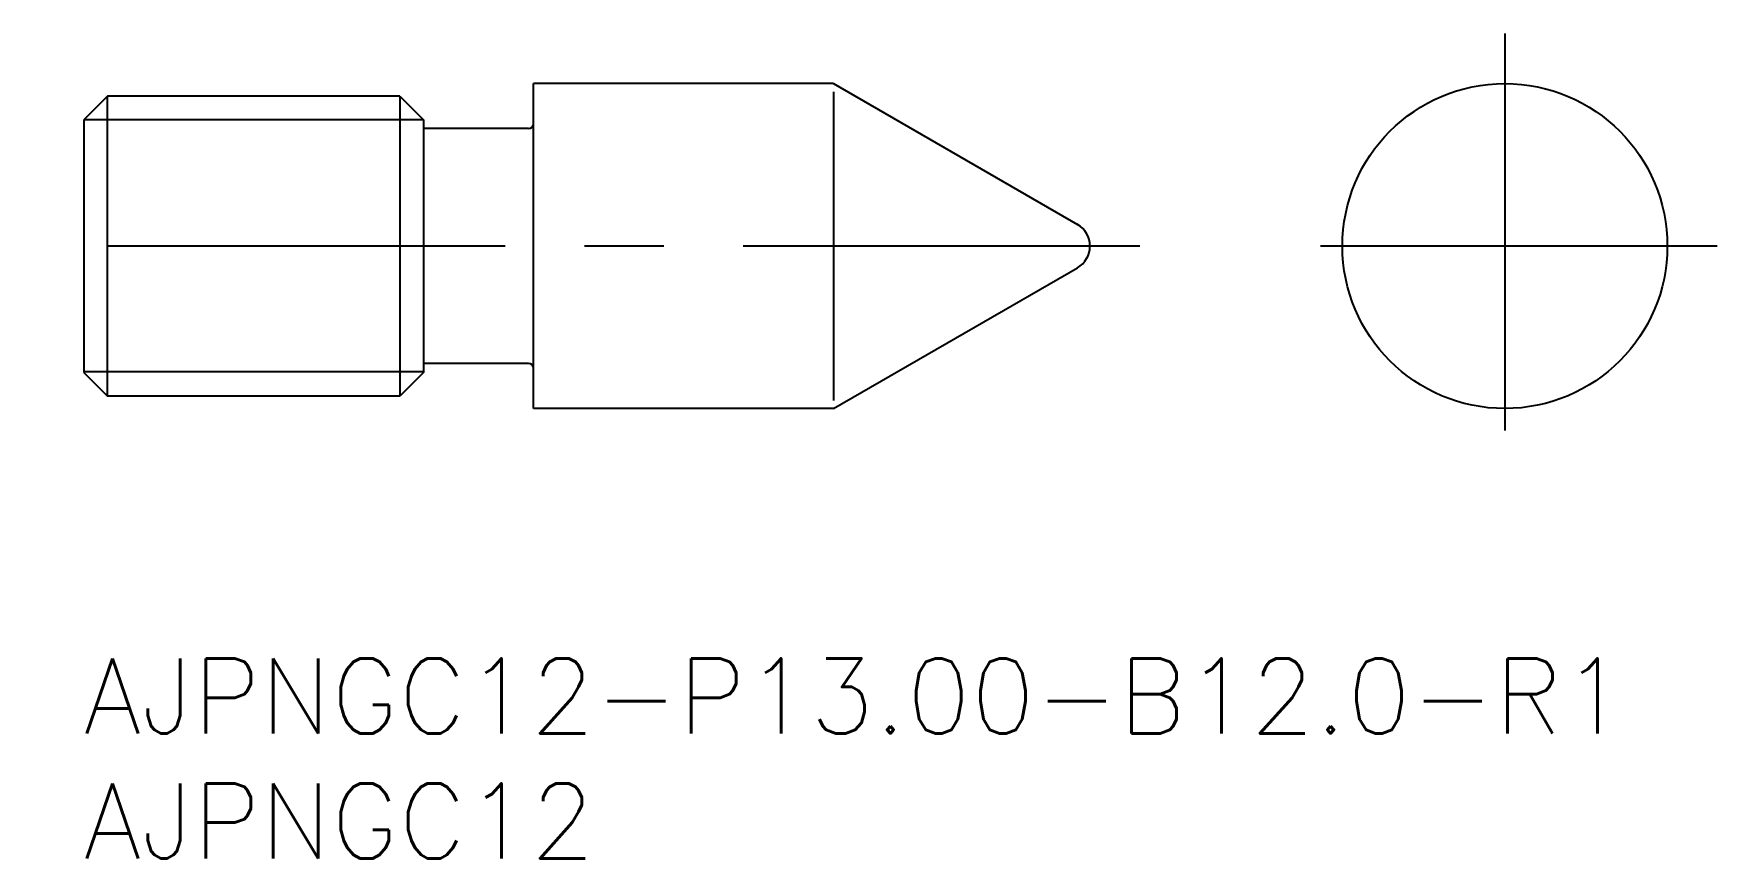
# Model space of a CAD drawing. Extents: x -2 to 65.4, y -8 to 25.
import ezdxf

# ---------------------------------------------------------------- set-up
doc = ezdxf.new("R2010")
doc.units = 0
doc.header["$LTSCALE"] = 0.5
doc.linetypes.add('CENTER', pattern=[50.8, 31.75, -6.35, 6.35, -6.35])
for name, color, linetype in [('MSM_CENTER', 1, 'CENTER'), ('MSM_CONTINUOUS', 7, 'CONTINUOUS'), ('MSM_NARROW', 5, 'CONTINUOUS'), ('MSM_PART_NUMBER', 7, 'CONTINUOUS')]:
    doc.layers.add(name, color=color, linetype=linetype)
doc.styles.get("Standard").update_dxf_attribs({"font": 'txt.shx', "height": 1.5, "bigfont": 'bigfont.shx'})

# ---------------------------------------------------------------- blocks, each defined once
blk = doc.blocks.new('*U14')
at = {"layer": 'MSM_PART_NUMBER'}
blk.add_text('AJPNGC12-P13.00-B12.0-R1', height=3, dxfattribs=at).set_placement((0, -3))
blk = doc.blocks.new('*U15')
at = {"layer": 'MSM_PART_NUMBER'}
blk.add_text('AJPNGC12', height=3, dxfattribs=at).set_placement((0, -8))

msp = doc.modelspace()

# ---------------------------------------------------------------- linework, layer by layer
at = {"layer": 'MSM_CENTER'}
for p, q in [((56.854, 25), (56.854, 8)), ((42.258, 16.5), (-2, 16.5)), ((65.354, 16.5), (48.354, 16.5))]:
    msp.add_line(p, q, dxfattribs=at)
at = {"layer": 'MSM_CONTINUOUS'}
for p, q in [((30, 23), (18, 23)), ((18, 10), (18, 23)), ((30, 23), (39.758, 17.366)), ((0.947, 22.5), (0, 21.553)), ((12.653, 22.5), (0.947, 22.5)), ((0.947, 10.5), (0.947, 22.5)), ((12.653, 22.5), (13.6, 21.553)), ((12.653, 22.5), (12.653, 10.5)), ((0, 21.553), (0, 11.447)), ((13.6, 21.553), (13.6, 11.447)), ((17.8, 21.2), (13.6, 21.2)), ((30, 10), (39.758, 15.634)), ((17.8, 11.8), (13.6, 11.8)), ((0, 11.447), (0.947, 10.5)), ((13.6, 11.447), (12.653, 10.5)), ((12.653, 10.5), (0.947, 10.5)), ((30, 10), (18, 10))]:
    msp.add_line(p, q, dxfattribs=at)
msp.add_circle((56.854, 16.5), 6.5, dxfattribs=at)
for centre, radius, start, end in [((17.8, 21.4), 0.2, 270, 0), ((39.258, 16.5), 1, 300, 60), ((17.8, 11.6), 0.2, 0, 90)]:
    msp.add_arc(centre, radius, start, end, dxfattribs=at)
at = {"layer": 'MSM_NARROW'}
for p, q in [((30, 22.675), (30, 10.325)), ((13.6, 21.553), (0, 21.553)), ((13.59, 11.463), (-0.01, 11.463))]:
    msp.add_line(p, q, dxfattribs=at)

# ---------------------------------------------------------------- block references
at = {"layer": 'MSM_CONTINUOUS'}
for name in ['*U14', '*U15']:
    msp.add_blockref(name, (0, 0), dxfattribs=at)

doc.saveas('drawing.dxf')
